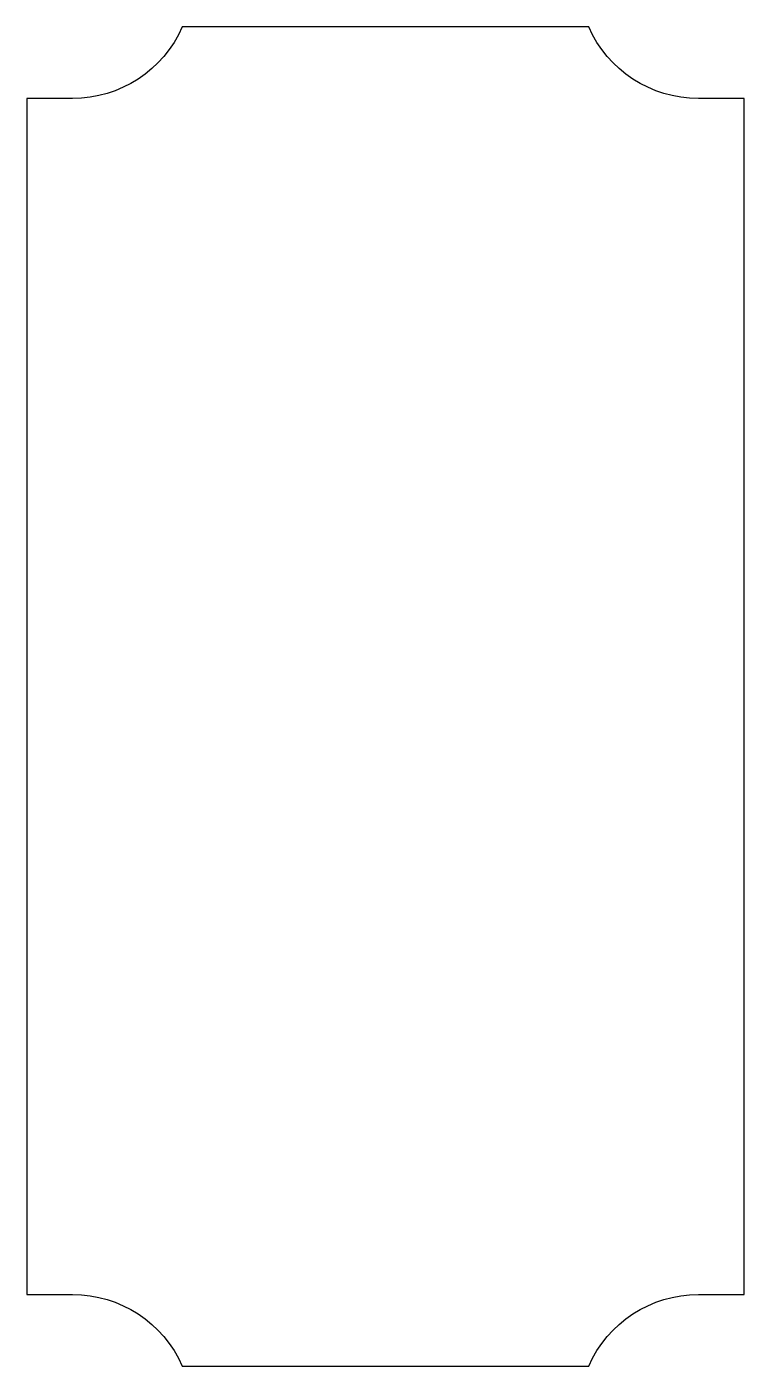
# Model space of a CAD drawing. Header units: millimetres. Extents: x 0 to 30, y -3 to 53.
import ezdxf

# ---------------------------------------------------------------- set-up
doc = ezdxf.new("R2010")
doc.units = ezdxf.units.MM

msp = doc.modelspace()

# ---------------------------------------------------------------- linework, layer by layer
msp.add_lwpolyline([(30, 50), (28.083, 50, -0.298217), (23.5, 53), (6.5, 53, -0.298217), (1.917, 50), (0, 50), (0, 0), (1.917, 0, -0.298217), (6.5, -3), (23.5, -3, -0.298217), (28.083, 0), (30, 0)], format="xyb", close=True)

doc.saveas('drawing.dxf')
